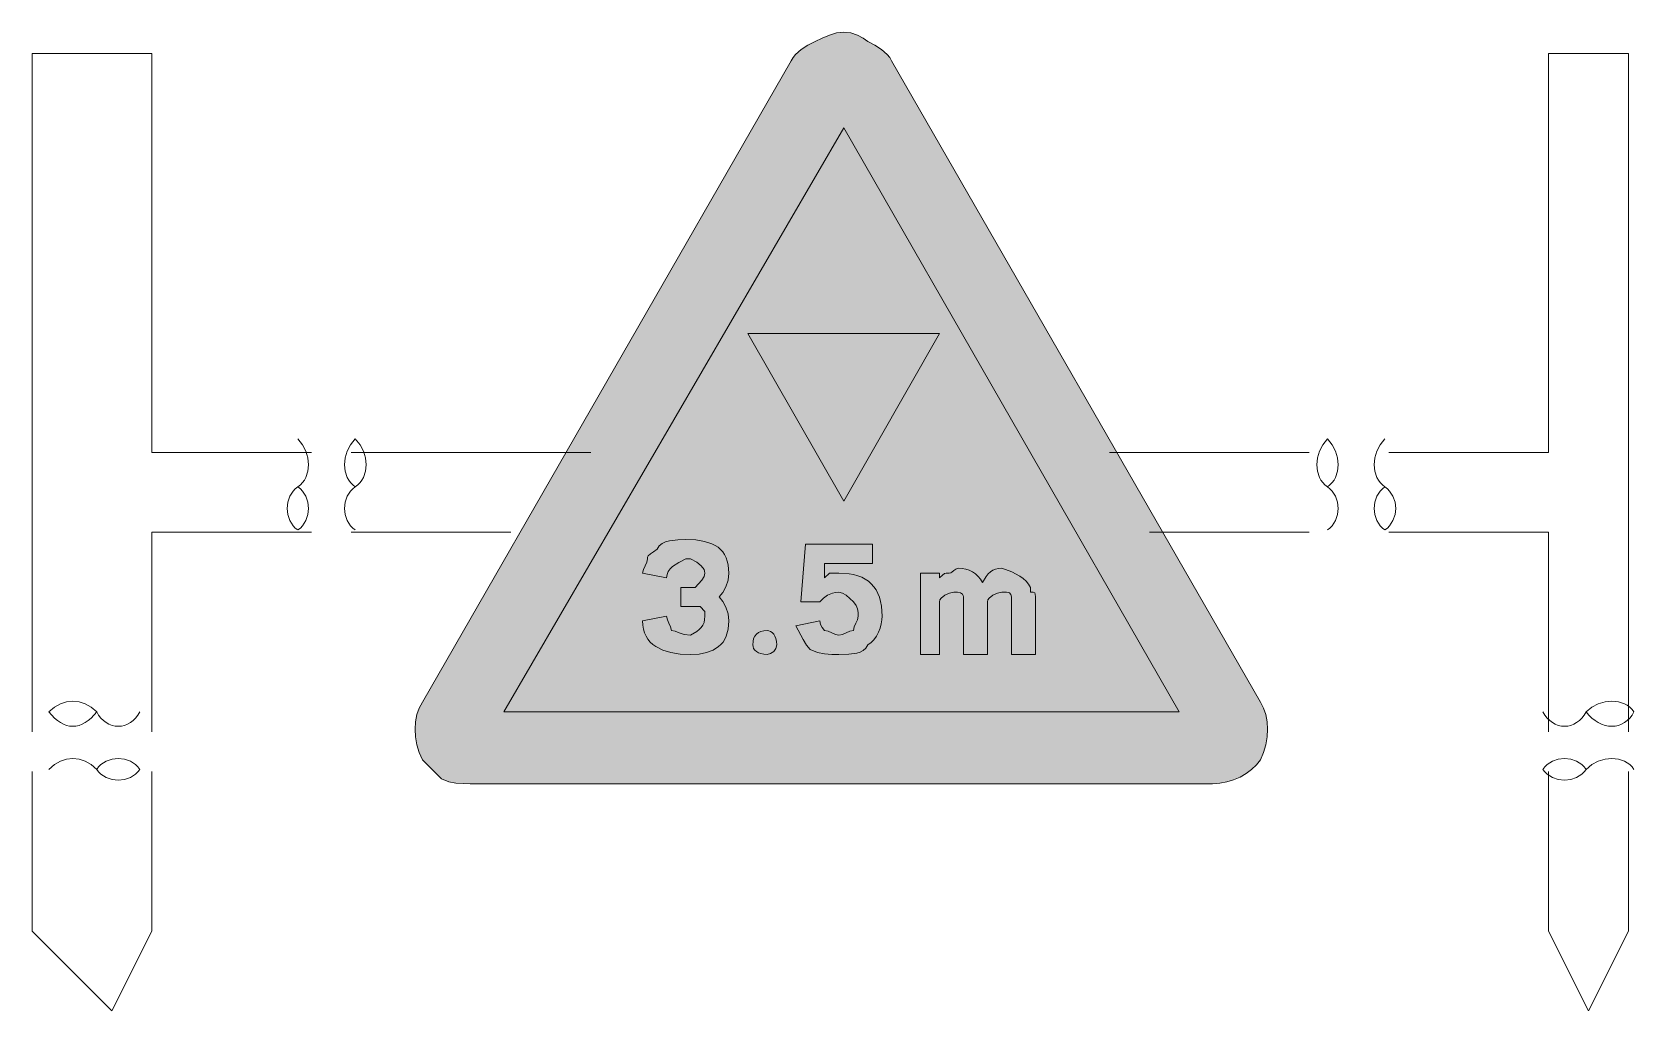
# Model space of a CAD drawing. Header units: metres. Extents: x 81 to 482, y 14 to 260.
import ezdxf

# ---------------------------------------------------------------- set-up
doc = ezdxf.new("R2010")
doc.units = ezdxf.units.M
for name, color, linetype, true_color in [('FILL_BLACK_000000', 7, 'Continuous', 0x000000), ('FILL_RED_FF0000', 7, 'Continuous', 0xff0000), ('FILL_WHITE_FFFFFF', 7, 'Continuous', 0xffffff), ('STROKE_BLACK_000000', 7, 'Continuous', 0x000000)]:
    doc.layers.add(name, color=color, linetype=linetype, true_color=true_color)

msp = doc.modelspace()

# ---------------------------------------------------------------- hatches: boundary and pattern name
at = {"layer": 'FILL_BLACK_000000', "true_color": 0x000000}
h = msp.add_hatch(color=7, dxfattribs=at)
h.dxf.hatch_style = 1
h.paths.add_polyline_path([(308.01, 184.16), (284.01, 142.16), (260.01, 184.16), (308.01, 184.16)])
h = msp.add_hatch(color=7, dxfattribs=at)
h.dxf.hatch_style = 1
h.paths.add_polyline_path([(243.03, 103.87), (240.7, 104.23), (238.65, 104.84), (236.91, 105.71), (236.17, 106.25), (235.51, 106.87), (234.94, 107.55), (234.47, 108.32), (234.1, 109.16), (233.83, 110.08), (233.67, 111.08), (233.61, 112.16), (239.61, 113.36), (239.8, 112.46), (240.21, 111.56), (240.62, 110.66), (240.81, 109.76), (241.73, 109.57), (242.76, 109.16), (244.02, 108.75), (245.61, 108.56), (247.18, 109.48), (247.8, 109.97), (248.31, 110.51), (248.7, 111.1), (248.99, 111.77), (249.15, 112.51), (249.21, 113.36), (249.21, 114.56), (248.01, 115.76), (246.81, 115.76), (243.21, 115.76), (243.21, 120.56), (246.81, 120.56), (248.46, 122.36), (249, 123.26), (249.21, 124.16), (249.15, 124.61), (248.99, 125.06), (248.31, 125.96), (247.18, 126.86), (245.61, 127.76), (244.41, 127.76), (242.65, 126.84), (241.11, 125.81), (240.5, 125.22), (240.02, 124.55), (239.72, 123.81), (239.61, 122.96), (233.61, 124.16), (233.8, 125.06), (234.21, 125.96), (234.62, 126.86), (234.81, 127.76), (234.86, 128.16), (235.02, 128.47), (235.56, 128.96), (236.33, 129.45), (237.21, 130.16), (237.77, 130.95), (238.5, 131.55), (239.38, 131.97), (240.36, 132.26), (242.44, 132.52), (244.41, 132.56), (246.94, 132.45), (249.13, 132.09), (250.99, 131.48), (251.79, 131.08), (252.51, 130.61), (253.14, 130.07), (253.69, 129.45), (254.16, 128.77), (254.53, 128), (254.83, 127.16), (255.04, 126.24), (255.21, 124.16), (255, 122.38), (254.46, 120.71), (253.69, 119.27), (252.81, 118.16), (253.69, 117.05), (254.46, 115.61), (255, 113.94), (255.21, 112.16), (255.04, 110.08), (254.55, 108.32), (254.19, 107.55), (253.75, 106.87), (253.24, 106.25), (252.66, 105.71), (251.28, 104.84), (249.64, 104.23), (247.75, 103.87), (245.61, 103.76), (243.03, 103.87)])
h = msp.add_hatch(color=7, dxfattribs=at)
h.dxf.hatch_style = 1
h.paths.add_polyline_path([(283.71, 108.75), (284.61, 109.16), (285.51, 109.57), (286.41, 109.76), (286.6, 110.66), (287.01, 111.56), (287.42, 112.46), (287.61, 113.36), (287.59, 114.26), (287.46, 115.16), (287.1, 116.06), (286.41, 116.96), (284.61, 118.61), (283.71, 119.15), (282.81, 119.36), (281.96, 119.31), (281.22, 119.15), (279.96, 118.61), (278.93, 117.84), (278.01, 116.96), (273.21, 116.96), (274.41, 131.36), (291.21, 131.36), (291.21, 126.56), (279.21, 126.56), (279.21, 124.16), (279.21, 122.96), (280.41, 124.16), (282.81, 124.16), (285.34, 123.99), (286.48, 123.78), (287.53, 123.48), (288.51, 123.11), (289.39, 122.64), (290.19, 122.09), (290.91, 121.46), (291.54, 120.74), (292.09, 119.94), (292.56, 119.06), (292.93, 118.08), (293.23, 117.03), (293.44, 115.89), (293.61, 113.36), (293.55, 112.41), (293.38, 111.39), (293.1, 110.34), (292.71, 109.31), (292.2, 108.33), (291.58, 107.45), (290.85, 106.72), (290.01, 106.16), (289.5, 105.37), (288.88, 104.77), (288.15, 104.35), (287.31, 104.06), (285.28, 103.8), (282.81, 103.76), (281.01, 103.78), (279.21, 103.91), (277.41, 104.27), (275.61, 104.96), (274.71, 106.07), (273.81, 107.51), (272.01, 110.96), (278.01, 112.16), (278.2, 111.28), (278.61, 110.51), (279.21, 109.76), (280.11, 109.57), (281.01, 109.16), (281.91, 108.75), (282.81, 108.56), (283.71, 108.75)])
h = msp.add_hatch(color=7, dxfattribs=at)
h.dxf.hatch_style = 1
h.paths.add_polyline_path([(322.54, 119.15), (321.36, 118.61), (320.4, 117.84), (320.12, 117.41), (320.01, 116.96), (320.01, 103.76), (314.01, 103.76), (314.01, 118.16), (313.96, 118.56), (313.8, 118.85), (313.26, 119.21), (312.49, 119.34), (311.61, 119.36), (310.54, 119.15), (309.36, 118.61), (308.4, 117.84), (308.12, 117.41), (308.01, 116.96), (308.01, 103.76), (303.21, 103.76), (303.21, 124.16), (308.01, 124.16), (308.01, 122.96), (308.72, 123.65), (309.21, 124.01), (309.7, 124.14), (310.41, 124.16), (310.81, 124.21), (311.12, 124.35), (311.61, 124.76), (312.1, 125.17), (312.41, 125.31), (312.81, 125.36), (313.71, 125.3), (314.59, 125.13), (315.45, 124.85), (316.26, 124.46), (317.02, 123.95), (317.7, 123.33), (318.31, 122.6), (318.81, 121.76), (319.73, 123.33), (320.22, 123.95), (320.76, 124.46), (321.35, 124.85), (322.02, 125.13), (322.76, 125.3), (323.61, 125.36), (326.08, 124.44), (328.11, 123.41), (328.95, 122.82), (329.68, 122.15), (330.3, 121.41), (330.81, 120.56), (330.81, 119.36), (331.5, 119.34), (331.86, 119.21), (331.99, 118.85), (332.01, 118.16), (332.01, 103.76), (326.01, 103.76), (326.01, 118.16), (325.86, 118.76), (325.5, 119.17), (325.21, 119.31), (324.81, 119.36), (323.61, 119.36), (322.54, 119.15)])
h = msp.add_hatch(color=7, dxfattribs=at)
h.dxf.hatch_style = 1
h.paths.add_polyline_path([(267, 105.28), (266.46, 104.51), (265.69, 103.97), (264.81, 103.76), (263.97, 103.81), (263.23, 103.97), (262.62, 104.2), (262.11, 104.51), (261.72, 104.87), (261.43, 105.28), (261.27, 105.71), (261.21, 106.16), (261.27, 107), (261.43, 107.73), (261.72, 108.35), (262.11, 108.86), (262.62, 109.25), (263.23, 109.53), (263.97, 109.7), (264.81, 109.76), (265.26, 109.7), (265.69, 109.53), (266.1, 109.25), (266.46, 108.86), (266.77, 108.35), (267, 107.73), (267.16, 107), (267.21, 106.16), (267, 105.28)])
at = {"layer": 'FILL_RED_FF0000', "true_color": 0xff0000}
h = msp.add_hatch(color=7, dxfattribs=at)
h.dxf.hatch_style = 1
h.paths.add_polyline_path([(389.2, 90.3), (389.76, 88.67), (390.1, 86.89), (390.21, 85.01), (390.1, 83.08), (389.76, 81.13), (389.2, 79.21), (388.41, 77.36), (387.4, 76.07), (386.2, 74.9), (384.82, 73.88), (383.31, 73.01), (381.68, 72.31), (379.97, 71.79), (378.21, 71.47), (376.41, 71.36), (190.41, 71.36), (188.61, 71.38), (186.81, 71.51), (185.01, 71.87), (183.21, 72.56), (178.41, 77.36), (177.62, 79.21), (177.06, 81.13), (176.72, 83.08), (176.61, 85.01), (176.72, 86.89), (177.06, 88.67), (177.62, 90.3), (178.41, 91.76), (270.81, 252.56), (271.31, 253.41), (271.92, 254.15), (273.36, 255.41), (275.03, 256.44), (276.81, 257.36), (278.61, 258.24), (280.41, 259.01), (282.21, 259.55), (284.01, 259.76), (285.79, 259.55), (287.46, 259.01), (288.9, 258.24), (290.01, 257.36), (291.79, 256.44), (293.46, 255.41), (294.9, 254.15), (295.51, 253.41), (296.01, 252.56), (388.41, 91.76), (389.2, 90.3)])
at = {"layer": 'FILL_WHITE_FFFFFF', "true_color": 0xffffff}
h = msp.add_hatch(color=7, dxfattribs=at)
h.dxf.hatch_style = 1
h.paths.add_polyline_path([(198.81, 89.36), (284.01, 235.76), (368.01, 89.36), (198.81, 89.36)])

# ---------------------------------------------------------------- linework, layer by layer
at = {"layer": 'FILL_BLACK_000000', "lineweight": 0, "true_color": 0x000000}
for points in [[(308.01, 184.16), (284.01, 142.16), (260.01, 184.16)], [(243.03, 103.87), (240.7, 104.23), (238.65, 104.84), (236.91, 105.71), (236.17, 106.25), (235.51, 106.87), (234.94, 107.55), (234.47, 108.32), (234.1, 109.16), (233.83, 110.08), (233.67, 111.08), (233.61, 112.16), (239.61, 113.36), (239.8, 112.46), (240.21, 111.56), (240.62, 110.66), (240.81, 109.76), (241.73, 109.57), (242.76, 109.16), (244.02, 108.75), (245.61, 108.56), (247.18, 109.48), (247.8, 109.97), (248.31, 110.51), (248.7, 111.1), (248.99, 111.77), (249.15, 112.51), (249.21, 113.36), (249.21, 114.56), (248.01, 115.76), (246.81, 115.76), (243.21, 115.76), (243.21, 120.56), (246.81, 120.56), (248.46, 122.36), (249, 123.26), (249.21, 124.16), (249.15, 124.61), (248.99, 125.06), (248.31, 125.96), (247.18, 126.86), (245.61, 127.76), (244.41, 127.76), (242.65, 126.84), (241.11, 125.81), (240.5, 125.22), (240.02, 124.55), (239.72, 123.81), (239.61, 122.96), (233.61, 124.16), (233.8, 125.06), (234.21, 125.96), (234.62, 126.86), (234.81, 127.76), (234.86, 128.16), (235.02, 128.47), (235.56, 128.96), (236.33, 129.45), (237.21, 130.16), (237.77, 130.95), (238.5, 131.55), (239.38, 131.97), (240.36, 132.26), (242.44, 132.52), (244.41, 132.56), (246.94, 132.45), (249.13, 132.09), (250.99, 131.48), (251.79, 131.08), (252.51, 130.61), (253.14, 130.07), (253.69, 129.45), (254.16, 128.77), (254.53, 128), (254.83, 127.16), (255.04, 126.24), (255.21, 124.16), (255, 122.38), (254.46, 120.71), (253.69, 119.27), (252.81, 118.16), (253.69, 117.05), (254.46, 115.61), (255, 113.94), (255.21, 112.16), (255.04, 110.08), (254.55, 108.32), (254.19, 107.55), (253.75, 106.87), (253.24, 106.25), (252.66, 105.71), (251.28, 104.84), (249.64, 104.23), (247.75, 103.87), (245.61, 103.76)], [(283.71, 108.75), (284.61, 109.16), (285.51, 109.57), (286.41, 109.76), (286.6, 110.66), (287.01, 111.56), (287.42, 112.46), (287.61, 113.36), (287.59, 114.26), (287.46, 115.16), (287.1, 116.06), (286.41, 116.96), (284.61, 118.61), (283.71, 119.15), (282.81, 119.36), (281.96, 119.31), (281.22, 119.15), (279.96, 118.61), (278.93, 117.84), (278.01, 116.96), (273.21, 116.96), (274.41, 131.36), (291.21, 131.36), (291.21, 126.56), (279.21, 126.56), (279.21, 124.16), (279.21, 122.96), (280.41, 124.16), (282.81, 124.16), (285.34, 123.99), (286.48, 123.78), (287.53, 123.48), (288.51, 123.11), (289.39, 122.64), (290.19, 122.09), (290.91, 121.46), (291.54, 120.74), (292.09, 119.94), (292.56, 119.06), (292.93, 118.08), (293.23, 117.03), (293.44, 115.89), (293.61, 113.36), (293.55, 112.41), (293.38, 111.39), (293.1, 110.34), (292.71, 109.31), (292.2, 108.33), (291.58, 107.45), (290.85, 106.72), (290.01, 106.16), (289.5, 105.37), (288.88, 104.77), (288.15, 104.35), (287.31, 104.06), (285.28, 103.8), (282.81, 103.76), (281.01, 103.78), (279.21, 103.91), (277.41, 104.27), (275.61, 104.96), (274.71, 106.07), (273.81, 107.51), (272.01, 110.96), (278.01, 112.16), (278.2, 111.28), (278.61, 110.51), (279.21, 109.76), (280.11, 109.57), (281.01, 109.16), (281.91, 108.75), (282.81, 108.56)], [(322.54, 119.15), (321.36, 118.61), (320.4, 117.84), (320.12, 117.41), (320.01, 116.96), (320.01, 103.76), (314.01, 103.76), (314.01, 118.16), (313.96, 118.56), (313.8, 118.85), (313.26, 119.21), (312.49, 119.34), (311.61, 119.36), (310.54, 119.15), (309.36, 118.61), (308.4, 117.84), (308.12, 117.41), (308.01, 116.96), (308.01, 103.76), (303.21, 103.76), (303.21, 124.16), (308.01, 124.16), (308.01, 122.96), (308.72, 123.65), (309.21, 124.01), (309.7, 124.14), (310.41, 124.16), (310.81, 124.21), (311.12, 124.35), (311.61, 124.76), (312.1, 125.17), (312.41, 125.31), (312.81, 125.36), (313.71, 125.3), (314.59, 125.13), (315.45, 124.85), (316.26, 124.46), (317.02, 123.95), (317.7, 123.33), (318.31, 122.6), (318.81, 121.76), (319.73, 123.33), (320.22, 123.95), (320.76, 124.46), (321.35, 124.85), (322.02, 125.13), (322.76, 125.3), (323.61, 125.36), (326.08, 124.44), (328.11, 123.41), (328.95, 122.82), (329.68, 122.15), (330.3, 121.41), (330.81, 120.56), (330.81, 119.36), (331.5, 119.34), (331.86, 119.21), (331.99, 118.85), (332.01, 118.16), (332.01, 103.76), (326.01, 103.76), (326.01, 118.16), (325.86, 118.76), (325.5, 119.17), (325.21, 119.31), (324.81, 119.36), (323.61, 119.36)], [(267, 105.28), (266.46, 104.51), (265.69, 103.97), (264.81, 103.76), (263.97, 103.81), (263.23, 103.97), (262.62, 104.2), (262.11, 104.51), (261.72, 104.87), (261.43, 105.28), (261.27, 105.71), (261.21, 106.16), (261.27, 107), (261.43, 107.73), (261.72, 108.35), (262.11, 108.86), (262.62, 109.25), (263.23, 109.53), (263.97, 109.7), (264.81, 109.76), (265.26, 109.7), (265.69, 109.53), (266.1, 109.25), (266.46, 108.86), (266.77, 108.35), (267, 107.73), (267.16, 107), (267.21, 106.16)]]:
    msp.add_lwpolyline(points, close=True, dxfattribs=at)
at = {"layer": 'FILL_RED_FF0000', "lineweight": 0, "true_color": 0xff0000}
msp.add_lwpolyline([(389.2, 90.3), (389.76, 88.67), (390.1, 86.89), (390.21, 85.01), (390.1, 83.08), (389.76, 81.13), (389.2, 79.21), (388.41, 77.36), (387.4, 76.07), (386.2, 74.9), (384.82, 73.88), (383.31, 73.01), (381.68, 72.31), (379.97, 71.79), (378.21, 71.47), (376.41, 71.36), (190.41, 71.36), (188.61, 71.38), (186.81, 71.51), (185.01, 71.87), (183.21, 72.56), (178.41, 77.36), (177.62, 79.21), (177.06, 81.13), (176.72, 83.08), (176.61, 85.01), (176.72, 86.89), (177.06, 88.67), (177.62, 90.3), (178.41, 91.76), (270.81, 252.56), (271.31, 253.41), (271.92, 254.15), (273.36, 255.41), (275.03, 256.44), (276.81, 257.36), (278.61, 258.24), (280.41, 259.01), (282.21, 259.55), (284.01, 259.76), (285.79, 259.55), (287.46, 259.01), (288.9, 258.24), (290.01, 257.36), (291.79, 256.44), (293.46, 255.41), (294.9, 254.15), (295.51, 253.41), (296.01, 252.56), (388.41, 91.76)], close=True, dxfattribs=at)
at = {"layer": 'FILL_WHITE_FFFFFF', "lineweight": 0, "true_color": 0xff0000}
msp.add_lwpolyline([(198.81, 89.36), (284.01, 235.76), (368.01, 89.36)], close=True, dxfattribs=at)
at = {"layer": 'STROKE_BLACK_000000', "lineweight": 0, "true_color": 0x000000}
for points in [[(80.61, 254.4), (110.61, 254.4)], [(80.61, 84.4), (80.61, 254.4)], [(110.61, 154.4), (110.61, 254.4)], [(480.61, 254.4), (460.61, 254.4)], [(460.61, 154.4), (460.61, 254.4)], [(480.61, 84.4), (480.61, 254.4)], [(147.21, 145.76), (147.84, 146.25), (148.39, 146.82), (148.86, 147.45), (149.23, 148.14), (149.74, 149.66), (149.91, 151.31), (149.74, 153.01), (149.23, 154.7), (148.39, 156.31), (147.21, 157.76)], [(161.61, 145.76), (160.98, 146.25), (160.43, 146.82), (159.96, 147.45), (159.58, 148.14), (159.08, 149.66), (158.91, 151.31), (159.08, 153.01), (159.58, 154.7), (160.43, 156.31), (161.61, 157.76)], [(161.61, 145.76), (162.24, 146.25), (162.79, 146.82), (163.26, 147.45), (163.63, 148.14), (164.14, 149.66), (164.31, 151.31), (164.14, 153.01), (163.63, 154.7), (162.79, 156.31), (161.61, 157.76)], [(405.21, 145.76), (404.58, 146.25), (404.03, 146.82), (403.56, 147.45), (403.18, 148.14), (402.68, 149.66), (402.51, 151.31), (402.68, 153.01), (403.18, 154.7), (404.03, 156.31), (405.21, 157.76)], [(405.21, 145.76), (405.84, 146.25), (406.39, 146.82), (406.86, 147.45), (407.23, 148.14), (407.74, 149.66), (407.91, 151.31), (407.74, 153.01), (407.23, 154.7), (406.39, 156.31), (405.21, 157.76)], [(419.61, 145.76), (418.98, 146.25), (418.43, 146.82), (417.96, 147.45), (417.58, 148.14), (417.08, 149.66), (416.91, 151.31), (417.08, 153.01), (417.58, 154.7), (418.43, 156.31), (419.61, 157.76)], [(110.61, 154.4), (150.61, 154.4)], [(160.61, 154.4), (220.61, 154.4)], [(400.61, 154.4), (350.61, 154.4)], [(460.61, 154.4), (420.61, 154.4)], [(147.21, 134.96), (146.58, 135.45), (146.03, 136.01), (145.18, 137.32), (144.68, 138.8), (144.51, 140.36), (144.68, 141.92), (145.18, 143.4), (146.03, 144.71), (146.58, 145.27), (147.21, 145.76)], [(147.21, 134.96), (147.84, 135.45), (148.39, 136.01), (149.23, 137.32), (149.74, 138.8), (149.91, 140.36), (149.74, 141.92), (149.23, 143.4), (148.39, 144.71), (147.84, 145.27), (147.21, 145.76)], [(161.61, 134.96), (160.98, 135.45), (160.43, 136.01), (159.58, 137.32), (159.08, 138.8), (158.91, 140.36), (159.08, 141.92), (159.58, 143.4), (160.43, 144.71), (160.98, 145.27), (161.61, 145.76)], [(405.21, 134.96), (405.84, 135.45), (406.39, 136.01), (407.23, 137.32), (407.74, 138.8), (407.91, 140.36), (407.74, 141.92), (407.23, 143.4), (406.39, 144.71), (405.84, 145.27), (405.21, 145.76)], [(419.61, 134.96), (418.98, 135.45), (418.43, 136.01), (417.58, 137.32), (417.08, 138.8), (416.91, 140.36), (417.08, 141.92), (417.58, 143.4), (418.43, 144.71), (418.98, 145.27), (419.61, 145.76)], [(419.61, 134.96), (420.24, 135.45), (420.79, 136.01), (421.63, 137.32), (422.14, 138.8), (422.31, 140.36), (422.14, 141.92), (421.63, 143.4), (420.79, 144.71), (420.24, 145.27), (419.61, 145.76)], [(110.61, 134.4), (150.61, 134.4)], [(110.61, 84.4), (110.61, 134.4)], [(160.61, 134.4), (200.61, 134.4)], [(400.61, 134.4), (360.61, 134.4)], [(460.61, 134.4), (420.61, 134.4)], [(460.61, 84.4), (460.61, 134.4)], [(280.61, 104.4), (280.61, 104.4)], [(84.81, 89.36), (86.21, 90.54), (87.7, 91.38), (89.24, 91.89), (90.81, 92.06), (92.38, 91.89), (93.92, 91.38), (95.41, 90.54), (96.81, 89.36)], [(84.81, 89.36), (86.21, 87.78), (86.95, 87.17), (87.7, 86.66), (88.46, 86.27), (89.24, 85.98), (90.02, 85.82), (90.81, 85.76), (91.6, 85.82), (92.38, 85.98), (93.16, 86.27), (93.92, 86.66), (94.67, 87.17), (95.41, 87.78), (96.81, 89.36)], [(96.81, 89.36), (97.3, 88.52), (97.86, 87.78), (98.49, 87.17), (99.17, 86.66), (99.89, 86.27), (100.65, 85.98), (101.42, 85.82), (102.21, 85.76), (103, 85.82), (103.77, 85.98), (104.53, 86.27), (105.25, 86.66), (105.93, 87.17), (106.56, 87.78), (107.12, 88.52), (107.61, 89.36)], [(470.01, 89.36), (469.52, 88.52), (468.96, 87.78), (468.33, 87.17), (467.65, 86.66), (466.93, 86.27), (466.17, 85.98), (465.4, 85.82), (464.61, 85.76), (463.82, 85.82), (463.05, 85.98), (462.29, 86.27), (461.57, 86.66), (460.89, 87.17), (460.26, 87.78), (459.7, 88.52), (459.21, 89.36)], [(482.01, 89.36), (481.52, 89.99), (480.95, 90.54), (480.32, 91.01), (479.63, 91.38), (478.11, 91.89), (476.46, 92.06), (474.76, 91.89), (473.07, 91.38), (471.46, 90.54), (470.01, 89.36)], [(482.01, 89.36), (481.52, 88.52), (480.95, 87.78), (480.32, 87.17), (479.63, 86.66), (478.89, 86.27), (478.11, 85.98), (477.3, 85.82), (476.46, 85.76), (475.61, 85.82), (474.76, 85.98), (473.91, 86.27), (473.07, 86.66), (472.25, 87.17), (471.46, 87.78), (470.71, 88.52), (470.01, 89.36)], [(84.81, 74.96), (86.21, 76.14), (87.7, 76.98), (89.24, 77.49), (90.81, 77.66), (92.38, 77.49), (93.92, 76.98), (95.41, 76.14), (96.81, 74.96)], [(96.81, 74.96), (97.3, 75.59), (97.86, 76.14), (99.17, 76.98), (100.65, 77.49), (102.21, 77.66), (103.77, 77.49), (105.25, 76.98), (106.56, 76.14), (107.12, 75.59), (107.61, 74.96)], [(470.01, 74.96), (469.52, 75.59), (468.96, 76.14), (467.65, 76.98), (466.17, 77.49), (464.61, 77.66), (463.05, 77.49), (461.57, 76.98), (460.26, 76.14), (459.7, 75.59), (459.21, 74.96)], [(482.01, 74.96), (481.52, 75.59), (480.95, 76.14), (480.32, 76.61), (479.63, 76.98), (478.11, 77.49), (476.46, 77.66), (474.76, 77.49), (473.07, 76.98), (471.46, 76.14), (470.01, 74.96)], [(80.61, 34.4), (80.61, 74.4)], [(96.81, 74.96), (97.3, 74.33), (97.86, 73.78), (99.17, 72.93), (100.65, 72.43), (102.21, 72.26), (103.77, 72.43), (105.25, 72.93), (106.56, 73.78), (107.12, 74.33), (107.61, 74.96)], [(110.61, 34.4), (110.61, 74.4)], [(470.01, 74.96), (469.52, 74.33), (468.96, 73.78), (467.65, 72.93), (466.17, 72.43), (464.61, 72.26), (463.05, 72.43), (461.57, 72.93), (460.26, 73.78), (459.7, 74.33), (459.21, 74.96)], [(460.61, 34.4), (460.61, 74.4)], [(480.61, 34.4), (480.61, 74.4)], [(80.61, 34.4), (100.61, 14.4)], [(110.61, 34.4), (100.61, 14.4)], [(460.61, 34.4), (470.61, 14.4)], [(480.61, 34.4), (470.61, 14.4)]]:
    msp.add_lwpolyline(points, dxfattribs=at)

doc.saveas('drawing.dxf')
